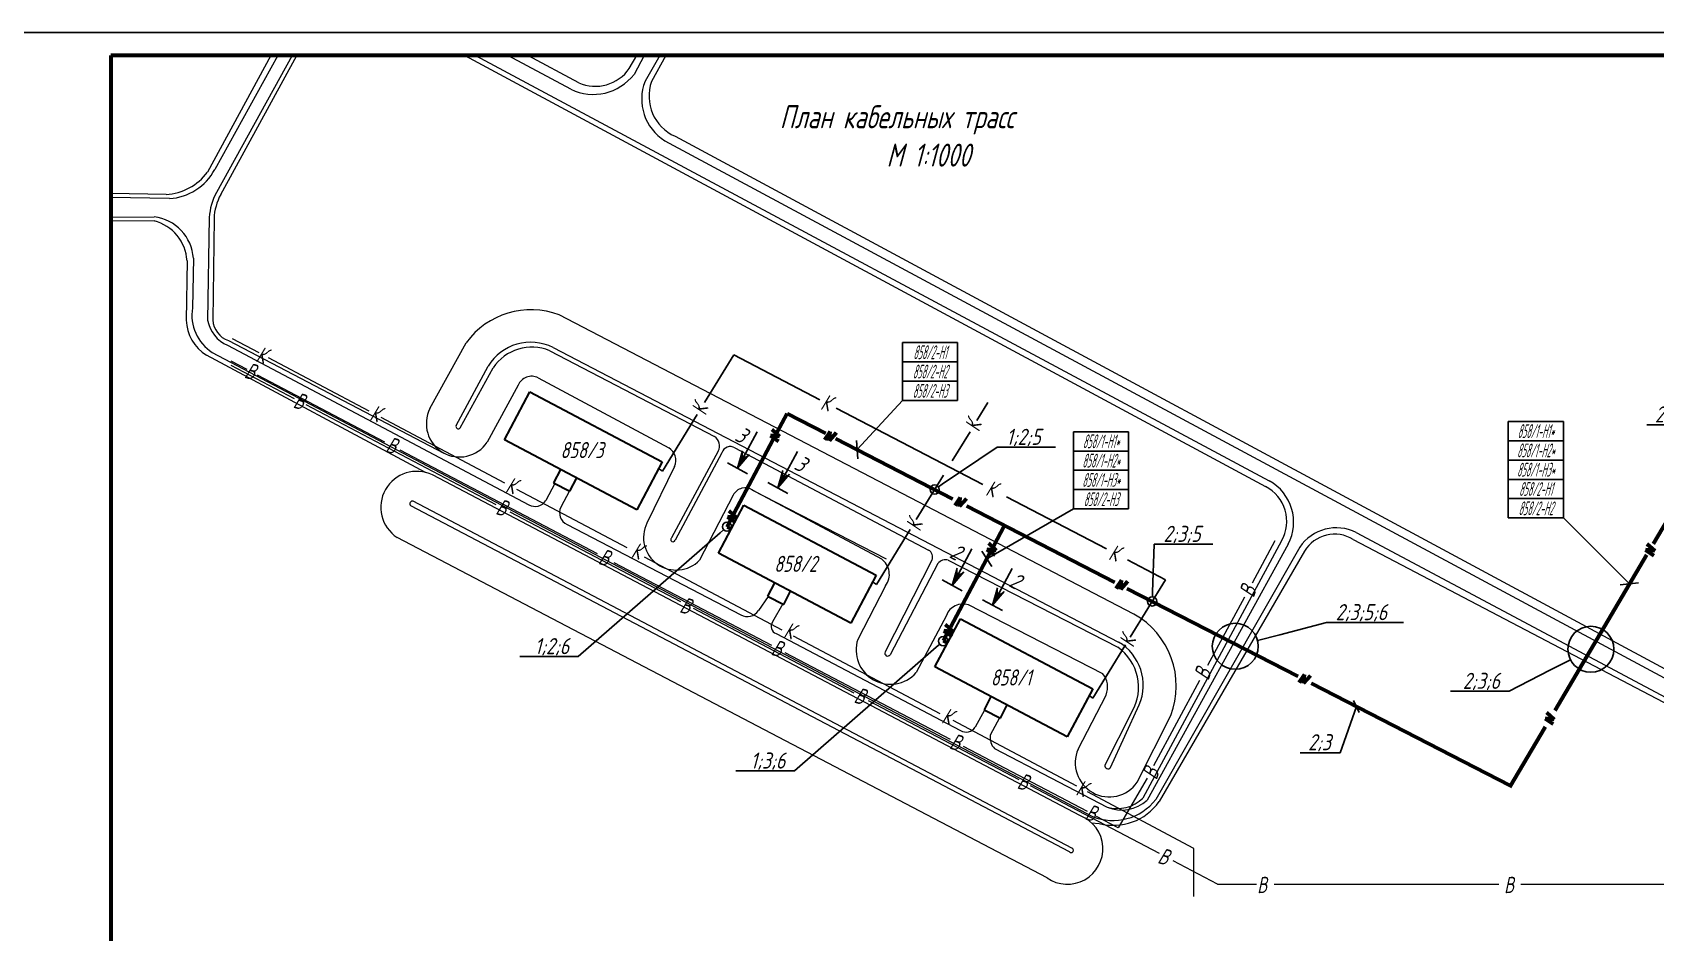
# Model space of a CAD drawing. Header units: millimetres. Extents: x -10490 to 5162, y -5053 to 76.
# Drawn here: x -5437.1 to -5084.1, y -589.9 to -394.1 of the extents above; entities that cross this region are included whole.
import ezdxf
from ezdxf import colors
from ezdxf.entities.mleader import LeaderData, LeaderLine
from ezdxf.math import Vec2, Vec3

# ---------------------------------------------------------------- set-up
doc = ezdxf.new("R2010")
doc.units = ezdxf.units.MM
for name, color, linetype, lineweight in [('КаБель силовой (Вновь)', 1, 'Continuous', 60), ('Линия выноска', 137, 'Continuous', 25), ('Рамка толстая', 7, 'Continuous', 60), ('Рамка тонкая', 5, 'Continuous', 25), ('Строительный', 251, 'Continuous', 13), ('Текст', 2, 'Continuous', 25)]:
    doc.layers.add(name, color=color, linetype=linetype, lineweight=lineweight)
doc.styles.add('GOST', font='GOST.shx', dxfattribs={"oblique": 15, "height": 3.5})
doc.styles.add('gost shx', font='gost.shx', dxfattribs={"oblique": 15})
doc.styles.add('SIMPLEX', font='simplex.shx', dxfattribs={"width": 0.7, "oblique": 15})

# ---------------------------------------------------------------- blocks, each defined once
blk = doc.blocks.new('A$C0CDB385D')
at = {"layer": 'Рамка толстая'}
for p, q in [((20, 415), (20, 5)), ((589, 415), (20, 415))]:
    blk.add_line(p, q, dxfattribs=at)
at = {"layer": 'Рамка тонкая'}
blk.add_line((594, 420), (0, 420), dxfattribs=at)
blk = doc.blocks.new('_Oblique')
at = {"color": 0, "linetype": 'ByBlock', "lineweight": -2}
blk.add_line((-0.5, -0.5), (0.5, 0.5), dxfattribs=at)
blk = doc.blocks.new('_DotBlank')
at = {"color": 0, "linetype": 'ByBlock', "lineweight": -2}
blk.add_line((-0.5, 0), (-1, 0), dxfattribs=at)
blk.add_circle((0, 0), 0.5, dxfattribs=at)

msp = doc.modelspace()

# ---------------------------------------------------------------- hatches: boundary and pattern name
at = {"layer": 'Линия выноска'}
for points in [[(-5283.74585, -488.9414), (-5281.17515, -485.94725), (-5282.45123, -486.54879), (-5282.64523, -485.1518)], [(-5274.97548, -493.22872), (-5272.40478, -490.23457), (-5273.68086, -490.83611), (-5273.87486, -489.43912)], [(-5237.06078, -514.44527), (-5234.49008, -511.45112), (-5235.76616, -512.05266), (-5235.96017, -510.65567)], [(-5228.29041, -518.73259), (-5225.71971, -515.73844), (-5226.99579, -516.33998), (-5227.1898, -514.94299)]]:
    msp.add_hatch(color=256, dxfattribs=at).paths.add_polyline_path(points)

# ---------------------------------------------------------------- linework, layer by layer
at = {"layer": 'КаБель силовой (Вновь)'}
for p, q in [((-5063.26925, -469.19982), (-5084.61507, -505.37258)), ((-5275.09866, -481.06587), (-5272.97139, -477.0471)), ((-5272.97139, -477.0471), (-5264.63734, -481.33576)), ((-5284.43086, -498.6958), (-5275.95468, -482.68303)), ((-5262.44052, -482.46623), (-5236.98001, -495.56808)), ((-5233.92431, -497.14053), (-5201.72778, -513.70871)), ((-5286.00551, -501.67056), (-5285.27317, -500.28707)), ((-5286.01627, -501.66488), (-5285.11045, -502.14379)), ((-5228.02448, -505.83465), (-5225.67071, -501.38779)), ((-5237.35668, -523.46458), (-5228.8805, -507.4518)), ((-5086.04469, -507.79523), (-5106.00709, -541.62364)), ((-5199.08308, -515.06966), (-5161.89205, -534.20798)), ((-5238.93134, -526.43934), (-5238.199, -525.05584)), ((-5238.94209, -526.43365), (-5238.03627, -526.91257)), ((-5159.00963, -535.69126), (-5115.6678, -557.99475)), ((-5108.10654, -545.18138), (-5115.84149, -558.28909))]:
    msp.add_line(p, q, dxfattribs=at)
at = {"layer": 'КаБель силовой (Вновь)', "ltscale": 0.5}
for p, q in [((-5276.55767, -481.83778), (-5274.79574, -483.03439)), ((-5274.57584, -482.06257), (-5276.55767, -481.83778)), ((-5276.25875, -480.50892), (-5274.57584, -482.06257)), ((-5263.62033, -480.98716), (-5264.80315, -482.75838)), ((-5263.82964, -482.97068), (-5263.62033, -480.98716)), ((-5262.28918, -481.27569), (-5263.82964, -482.97068)), ((-5235.28166, -495.30033), (-5236.46447, -497.07155)), ((-5235.49097, -497.28386), (-5235.28166, -495.30033)), ((-5233.95051, -495.58886), (-5235.49097, -497.28386)), ((-5283.93258, -499.73887), (-5285.91441, -499.51408)), ((-5285.91441, -499.51408), (-5284.15248, -500.71068)), ((-5285.61549, -498.18522), (-5283.93258, -499.73887)), ((-5229.4835, -506.60655), (-5227.72157, -507.80316)), ((-5227.50166, -506.83135), (-5229.4835, -506.60655)), ((-5229.18458, -505.2777), (-5227.50166, -506.83135)), ((-5086.25339, -506.72161), (-5084.49146, -507.91822)), ((-5084.27156, -506.9464), (-5086.25339, -506.72161)), ((-5085.95447, -505.39275), (-5084.27156, -506.9464)), ((-5200.2596, -513.32251), (-5201.44241, -515.09373)), ((-5200.46891, -515.30603), (-5200.2596, -513.32251)), ((-5198.92845, -513.61104), (-5200.46891, -515.30603)), ((-5236.8584, -524.50764), (-5238.84024, -524.28285)), ((-5238.84024, -524.28285), (-5237.07831, -525.47946)), ((-5238.54132, -522.95399), (-5236.8584, -524.50764)), ((-5160.44476, -533.81103), (-5161.62757, -535.58225)), ((-5160.65407, -535.79456), (-5160.44476, -533.81103)), ((-5159.1136, -534.09956), (-5160.65407, -535.79456)), ((-5108.10001, -543.3787), (-5106.33808, -544.57531)), ((-5106.11818, -543.6035), (-5108.10001, -543.3787)), ((-5107.80109, -542.04985), (-5106.11818, -543.6035))]:
    msp.add_line(p, q, dxfattribs=at)
at = {"layer": 'Линия выноска', "color": 161}
for p, q in [((-5247.87044, -461.61978), (-5247.87044, -465.81978)), ((-5235.87044, -461.61978), (-5247.87044, -461.61978)), ((-5235.87044, -461.61978), (-5235.87044, -465.81978)), ((-5247.87044, -465.81978), (-5247.87044, -470.01978)), ((-5235.87044, -465.81978), (-5247.87044, -465.81978)), ((-5235.87044, -465.81978), (-5235.87044, -470.01978)), ((-5247.87044, -470.01978), (-5247.87044, -474.21978)), ((-5235.87044, -470.01978), (-5247.87044, -470.01978)), ((-5235.87044, -470.01978), (-5235.87044, -474.21978)), ((-5247.87044, -474.21978), (-5257.72005, -484.89536)), ((-5235.87044, -474.21978), (-5247.87044, -474.21978)), ((-5116.13414, -478.76325), (-5116.13414, -482.96325)), ((-5104.13414, -478.76325), (-5116.13414, -478.76325)), ((-5104.13414, -478.76325), (-5104.13414, -482.96325)), ((-5257.59441, -486.89141), (-5257.84569, -482.89931)), ((-5210.68575, -480.99472), (-5210.68575, -485.19472)), ((-5198.68575, -480.99472), (-5210.68575, -480.99472)), ((-5198.68575, -480.99472), (-5198.68575, -485.19472)), ((-5116.13414, -482.96325), (-5116.13414, -487.16325)), ((-5104.13414, -482.96325), (-5116.13414, -482.96325)), ((-5104.13414, -482.96325), (-5104.13414, -487.16325)), ((-5210.68575, -485.19472), (-5210.68575, -489.39472)), ((-5198.68575, -485.19472), (-5210.68575, -485.19472)), ((-5198.68575, -485.19472), (-5198.68575, -489.39472)), ((-5210.68575, -489.39472), (-5210.68575, -493.59472)), ((-5198.68575, -489.39472), (-5210.68575, -489.39472)), ((-5198.68575, -489.39472), (-5198.68575, -493.59472)), ((-5116.13414, -487.16325), (-5116.13414, -491.36325)), ((-5104.13414, -487.16325), (-5116.13414, -487.16325)), ((-5104.13414, -487.16325), (-5104.13414, -491.36325)), ((-5210.68575, -493.59472), (-5210.68575, -497.79472)), ((-5198.68575, -493.59472), (-5210.68575, -493.59472)), ((-5198.68575, -493.59472), (-5198.68575, -497.79472)), ((-5116.13414, -491.36325), (-5116.13414, -495.56325)), ((-5104.13414, -491.36325), (-5116.13414, -491.36325)), ((-5104.13414, -491.36325), (-5104.13414, -495.56325)), ((-5116.13414, -495.56325), (-5116.13414, -499.76325)), ((-5104.13414, -495.56325), (-5116.13414, -495.56325)), ((-5104.13414, -495.56325), (-5104.13414, -499.76325)), ((-5210.68575, -497.79472), (-5229.52326, -508.66604)), ((-5198.68575, -497.79472), (-5210.68575, -497.79472)), ((-5104.13414, -499.76325), (-5116.13414, -499.76325)), ((-5104.13414, -499.76325), (-5089.76231, -514.09512)), ((-5228.4328, -510.34259), (-5230.61373, -506.98945)), ((-5087.77406, -513.87863), (-5091.75056, -514.31162))]:
    msp.add_line(p, q, dxfattribs=at)
at = {"layer": 'Линия выноска'}
for p, q in [((-5282.45123, -486.54879), (-5279.4433, -480.98977)), ((-5282.64523, -485.1518), (-5283.74585, -488.9414)), ((-5283.74585, -488.9414), (-5281.17515, -485.94725)), ((-5273.68086, -490.83611), (-5270.67293, -485.27709)), ((-5281.54709, -490.13113), (-5285.94461, -487.75167)), ((-5273.87486, -489.43912), (-5274.97548, -493.22872)), ((-5274.97548, -493.22872), (-5272.40478, -490.23457)), ((-5272.77672, -494.41845), (-5277.17424, -492.03899)), ((-5235.76616, -512.05266), (-5232.75823, -506.49364)), ((-5235.96017, -510.65567), (-5237.06078, -514.44527)), ((-5237.06078, -514.44527), (-5234.49008, -511.45112)), ((-5226.99579, -516.33998), (-5223.98786, -510.78096)), ((-5234.86202, -515.635), (-5239.25954, -513.25554)), ((-5227.1898, -514.94299), (-5228.29041, -518.73259)), ((-5226.09165, -519.92232), (-5230.48917, -517.54286)), ((-5228.29041, -518.73259), (-5225.71971, -515.73844))]:
    msp.add_line(p, q, dxfattribs=at)
at = {"layer": 'Строительный', "color": 6, "lineweight": 18}
for p, q in [((-5385.26638, -399.14683), (-5399.03566, -424.53597)), ((-5383.71718, -399.14683), (-5397.42011, -423.97255)), ((-5380.60132, -399.14683), (-5397.0697, -428.99063)), ((-5396.12978, -429.38435), (-5379.61054, -399.14683)), ((-5343.02478, -399.14683), (-5168.93066, -492.93847)), ((-5340.73968, -399.14683), (-5168.09944, -491.66085)), ((-5319.97663, -406.50534), (-5333.71738, -399.14683)), ((-5318.2824, -405.07239), (-5329.3447, -399.14683)), ((-5307.26627, -401.95882), (-5305.66103, -399.14683)), ((-5304.00869, -399.14683), (-5306.24364, -403.26709)), ((-5300.65897, -399.14683), (-5303.85479, -404.74711)), ((-5299.30645, -399.14683), (-5302.43678, -404.81968)), ((-5299.55318, -417.72042), (-5053.32491, -550.09538)), ((-5297.31747, -416.72759), (-5052.28631, -548.64927)), ((-5407.26899, -430.28877), (-5420.04361, -430.05164)), ((-5407.98041, -429.37012), (-5420.02731, -429.17354)), ((-5420.04361, -434.30254), (-5410.59543, -434.25913)), ((-5420.04032, -435.01883), (-5410.60714, -435.12461)), ((-5398.6139, -434.37011), (-5398.97494, -456.7518)), ((-5397.5839, -434.61658), (-5397.85149, -456.68117)), ((-5403.46206, -443.83248), (-5403.60967, -456.69836)), ((-5402.06145, -443.28046), (-5402.29145, -454.0859)), ((-5394.62077, -462.20765), (-5329.08988, -496.89062)), ((-5394.45533, -461.1806), (-5347.59631, -485.63914)), ((-5351.60454, -489.84673), (-5399.21414, -464.37784)), ((-5397.98313, -463.78463), (-5206.55173, -564.69204)), ((-5323.47167, -492.23725), (-5325.42837, -495.97882)), ((-5320.30111, -493.87243), (-5322.15029, -497.41926)), ((-5320.78826, -501.17899), (-5282.99714, -520.81817)), ((-5165.40882, -504.70068), (-5195.57076, -560.69376)), ((-5149.86912, -504.44363), (-5052.103, -555.7033)), ((-5149.18333, -502.93139), (-5053.84908, -553.727)), ((-5163.98025, -505.47021), (-5194.68077, -561.12148)), ((-5161.46495, -506.09688), (-5192.78363, -560.97212)), ((-5160.40225, -506.98642), (-5192.0434, -561.46849)), ((-5277.10374, -516.81529), (-5279.20922, -519.91269)), ((-5273.89594, -518.46967), (-5276.09895, -522.36547)), ((-5275.32402, -524.91759), (-5235.24233, -545.97405)), ((-5230.00229, -541.53764), (-5232.08764, -545.23647)), ((-5226.75707, -543.21132), (-5228.76356, -546.99789)), ((-5227.8261, -549.92878), (-5203.33588, -562.63794)), ((-5206.75539, -566.05717), (-5205.09454, -566.226))]:
    msp.add_line(p, q, dxfattribs=at)
at = {"layer": 'Строительный', "color": 3, "lineweight": 18}
for p, q in [((-5197.53901, -520.68375), (-5322.52875, -455.5983)), ((-5350.617, -475.9782), (-5342.7333, -461.63794)), ((-5324.57452, -463.37934), (-5288.77101, -482.06801)), ((-5323.83553, -462.68115), (-5200.85884, -526.75588)), ((-5344.95838, -479.65702), (-5337.98483, -466.74435)), ((-5344.03982, -480.15325), (-5336.87291, -467.11829)), ((-5327.11001, -469.26898), (-5298.7046, -484.50674)), ((-5331.4371, -470.88519), (-5338.18162, -483.29288)), ((-5287.94209, -485.24799), (-5298.10242, -504.07317)), ((-5287.11488, -485.56445), (-5297.26729, -504.5828)), ((-5284.32539, -484.5185), (-5242.1958, -506.74724)), ((-5209.12894, -564.5527), (-5350.07083, -490.40099)), ((-5297.42884, -488.54102), (-5303.43803, -500.85831)), ((-5251.31769, -508.73357), (-5280.53753, -493.73212)), ((-5280.41063, -493.68814), (-5252.42801, -508.65448)), ((-5211.5466, -572.41299), (-5354.80336, -497.1084)), ((-5211.01669, -571.5636), (-5354.24408, -496.12471)), ((-5284.66972, -494.80708), (-5291.98171, -508.93771)), ((-5216.42342, -578.0589), (-5357.76586, -504.00782)), ((-5241.47124, -508.97287), (-5251.63309, -528.91383)), ((-5240.15128, -509.65406), (-5250.56576, -529.50023)), ((-5237.88856, -508.9633), (-5201.04155, -527.89444)), ((-5251.53176, -514.51751), (-5257.58765, -526.17966)), ((-5204.31621, -533.63949), (-5233.53604, -518.63803)), ((-5238.31088, -520.94853), (-5244.8844, -533.40475)), ((-5209.6568, -550.04917), (-5203.59409, -538.27803)), ((-5197.95239, -541.92231), (-5203.84236, -553.53429)), ((-5202.6126, -554.05849), (-5196.35414, -540.44505)), ((-5196.79178, -557.24354), (-5189.52126, -542.74052))]:
    msp.add_line(p, q, dxfattribs=at)
at = {"layer": 'Строительный', "color": 5, "lineweight": 18}
for p, q in [((-5387.78927, -463.83691), (-5393.53323, -460.79145)), ((-5390.41162, -467.48569), (-5393.85941, -465.67175)), ((-5363.86318, -476.52255), (-5385.7044, -464.94231)), ((-5380.07504, -473.82942), (-5393.85941, -466.57726)), ((-5360.4666, -483.24023), (-5388.15207, -468.67447)), ((-5336.18998, -496.91804), (-5377.52921, -475.16883)), ((-5334.36357, -492.16328), (-5361.21523, -477.9265)), ((-5314.2066, -507.57833), (-5357.11497, -485.00357)), ((-5307.75701, -506.27011), (-5331.73638, -493.55622)), ((-5296.07134, -518.02507), (-5333.19611, -498.49316)), ((-5166.85583, -504.70068), (-5171.81744, -513.91149)), ((-5274.02716, -524.15372), (-5304.00102, -508.26154)), ((-5276.26612, -527.5394), (-5310.56845, -509.49242)), ((-5173.46323, -516.96675), (-5181.4947, -531.87649)), ((-5258.3825, -537.85376), (-5293.33916, -519.46252)), ((-5239.66467, -542.37275), (-5271.55399, -525.46499)), ((-5237.39869, -547.98816), (-5273.34991, -529.07367)), ((-5183.24971, -535.13452), (-5193.23398, -553.66948)), ((-5222.51794, -556.72266), (-5255.2235, -539.51576)), ((-5209.94721, -558.12898), (-5236.87253, -543.85314)), ((-5207.64924, -563.63981), (-5234.59392, -549.4638)), ((-5194.68075, -556.35528), (-5200.93213, -567.17379)), ((-5191.99064, -572.78355), (-5219.99149, -558.05187)), ((-5184.46229, -571.64112), (-5207.64887, -559.34756)), ((-5200.93213, -567.17379), (-5205.68215, -564.67473)), ((-5184.46229, -582.09844), (-5184.46229, -571.64112)), ((-5179.3293, -579.44487), (-5188.99155, -574.36141)), ((-5179.3293, -579.44487), (-5170.88692, -579.44487)), ((-5167.03467, -579.44487), (-5118.16565, -579.44487)), ((-5113.37654, -579.44487), (-5051.56712, -579.44487))]:
    msp.add_line(p, q, dxfattribs=at)
at = {"layer": 'Строительный', "color": 5, "lineweight": 30}
for p, q in [((-5334.42003, -482.7535), (-5328.89945, -472.31192)), ((-5328.89945, -472.31192), (-5300.1117, -487.5323)), ((-5305.63227, -497.97388), (-5334.42003, -482.7535)), ((-5322.24369, -489.19125), (-5323.74258, -492.09753)), ((-5300.1117, -487.5323), (-5305.63227, -497.97388)), ((-5323.74258, -492.09753), (-5320.18654, -493.93152)), ((-5320.18654, -493.93152), (-5318.70635, -491.06148)), ((-5287.89586, -507.41211), (-5282.37529, -496.97052)), ((-5282.37529, -496.97052), (-5253.58754, -512.1909)), ((-5259.10811, -522.63249), (-5287.89586, -507.41211)), ((-5275.71953, -513.84986), (-5277.21841, -516.75614)), ((-5253.58754, -512.1909), (-5259.10811, -522.63249)), ((-5277.21841, -516.75614), (-5273.66237, -518.59013)), ((-5273.66237, -518.59013), (-5272.18219, -515.72009)), ((-5240.79656, -532.13336), (-5235.27599, -521.69178)), ((-5235.27599, -521.69178), (-5206.48823, -536.91216)), ((-5212.0088, -547.35374), (-5240.79656, -532.13336)), ((-5228.62023, -538.57111), (-5230.11911, -541.47739)), ((-5206.48823, -536.91216), (-5212.0088, -547.35374)), ((-5230.11911, -541.47739), (-5226.56307, -543.31138)), ((-5226.56307, -543.31138), (-5225.08288, -540.44134))]:
    msp.add_line(p, q, dxfattribs=at)
at = {"layer": 'Строительный', "color": 6, "lineweight": 18}
for centre, radius, start, end in [((-5314.6355, -396.93062), 8.92122, 245.8712333, 325.6933894), ((-5315.10743, -396.41594), 11.2029, 244.2377939, 322.2982405), ((-5293.84469, -408.62783), 10.73602, 158.8096705, 237.8786886), ((-5293.47077, -408.01949), 9.51988, 160.3593901, 246.1671547), ((-5408.61685, -417.50007), 11.8871, 273.0691136, 323.7084694), ((-5408.05167, -418.23155), 12.0826, 273.7140875, 331.6311378), ((-5386.26978, -435.00216), 12.36028, 150.8985168, 177.0688958), ((-5385.56503, -435.13864), 12.0302, 151.4242563, 177.512843), ((-5413.01144, -444.38273), 9.56522, 3.2978182, 75.4420373), ((-5411.79814, -443.94402), 9.75928, 3.8987249, 82.9209759), ((-5392.52381, -455.55325), 9.87724, 171.456637, 236.4463627), ((-5394.29126, -456.46242), 9.3214, 181.4504039, 238.1210234), ((-5391.63004, -455.35543), 7.47646, 190.7642771, 246.420544), ((-5392.71967, -456.33911), 5.14321, 183.8133859, 250.2774312), ((-5172.74774, -500.48974), 8.46119, 330.1535901, 63.1839341), ((-5173.1217, -500.67798), 10.32142, 332.3350803, 60.8835382), ((-5327.74134, -494.49829), 2.74623, 240.5903632, 327.3768267), ((-5319.67895, -498.65054), 2.76108, 153.5163832, 246.3114216), ((-5153.50456, -511.57384), 9.66255, 63.4349169, 145.4710422), ((-5153.89725, -510.84507), 7.56335, 57.8196974, 149.3243533), ((-5281.55803, -518.46265), 2.76035, 238.5771793, 328.3107891), ((-5274.76538, -523.35425), 1.66015, 143.4448436, 250.3362795), ((-5234.01922, -544.09016), 2.24611, 237.0064727, 329.3126575), ((-5225.43275, -547.54788), 3.37591, 170.6238532, 224.8505904), ((-5202.0893, -553.86924), 11.70668, 247.5927767, 322.6460598), ((-5201.07663, -555.1823), 7.79043, 253.1418564, 314.9709362), ((-5200.14041, -555.41844), 7.89508, 246.1250051, 313.7508814), ((-5202.00891, -554.41053), 12.21173, 255.3640074, 324.6924024)]:
    msp.add_arc(centre, radius, start, end, dxfattribs=at)
at = {"layer": 'Строительный', "color": 3, "lineweight": 18}
for centre, radius, start, end in [((-5328.70584, -471.74913), 17.29179, 69.0700135, 144.2153976), ((-5328.69251, -472.43534), 10.89654, 63.5295544, 148.5150146), ((-5328.47405, -472.64855), 10.05608, 67.1836899, 146.6369408), ((-5328.51083, -472.11912), 3.17579, 63.8263716, 157.1359691), ((-5344.184, -479.2695), 7.22607, 152.9044656, 326.1661862), ((-5344.4556, -479.82462), 0.52997, 161.5649739, 321.6766623), ((-5289.96014, -484.076), 2.33369, 329.8540267, 59.366046), ((-5300.32316, -487.23744), 3.17434, 335.7534486, 59.3435452), ((-5285.3283, -486.08648), 1.86128, 57.3961661, 163.7120558), ((-5353.48501, -497.44947), 7.83184, 64.1551376, 236.8662091), ((-5282.03623, -496.1658), 2.96334, 56.7311979, 152.7089847), ((-5354.42976, -496.66998), 0.57601, 71.1945442, 229.5644012), ((-5297.08331, -504.00955), 7.09316, 153.6236104, 315.990703), ((-5297.74547, -504.42731), 0.50282, 135.2263453, 341.9875707), ((-5243.02026, -508.24641), 1.71091, 334.874214, 61.1916832), ((-5254.90183, -512.03266), 4.1871, 323.5975663, 53.7848485), ((-5238.5333, -510.90274), 2.04379, 71.6114497, 142.3408617), ((-5234.68351, -522.35575), 3.89077, 72.8472846, 158.7965693), ((-5206.17096, -536.30714), 17.84939, 338.8736472, 61.0792739), ((-5250.48331, -528.46877), 7.46403, 162.1403919, 318.6007467), ((-5251.08636, -529.18325), 0.60951, 153.7664601, 328.6637347), ((-5207.10535, -536.58385), 10.59602, 329.7471671, 55.0912068), ((-5206.46215, -536.18553), 10.96884, 337.1494578, 59.2802465), ((-5207.67544, -536.53793), 4.43682, 336.9088082, 40.7885728), ((-5202.88413, -553.03807), 7.40288, 156.187289, 325.3831662), ((-5203.16023, -553.63862), 0.69007, 171.3043406, 322.5221738), ((-5212.00856, -571.72038), 7.72449, 235.1423638, 68.1121375), ((-5211.19505, -572.04232), 0.51087, 226.5167998, 69.5655747)]:
    msp.add_arc(centre, radius, start, end, dxfattribs=at)
at = {"layer": 'Текст', "color": 5}
for p, q in [((-5290.92007, -474.65196), (-5284.5665, -464.28744)), ((-5265.85727, -474.02984), (-5284.5665, -464.28744)), ((-5230.41017, -492.48807), (-5262.31771, -475.87297)), ((-5231.69, -478.58355), (-5229.269, -474.63421)), ((-5300.06949, -489.5773), (-5292.50997, -477.24554)), ((-5237.0668, -487.35467), (-5233.1679, -480.99444)), ((-5300.89291, -489.00987), (-5300.06949, -489.5773)), ((-5244.88103, -500.10194), (-5238.95152, -490.4292)), ((-5203.48292, -506.5098), (-5225.26022, -495.16979)), ((-5253.54532, -514.23591), (-5246.20137, -502.2558)), ((-5190.65138, -513.19153), (-5198.89747, -508.89757)), ((-5254.36874, -513.66848), (-5253.54532, -514.23591)), ((-5198.32743, -525.7134), (-5190.65138, -513.19153)), ((-5206.44602, -538.95716), (-5199.34099, -527.3668)), ((-5207.26944, -538.38973), (-5206.44602, -538.95716))]:
    msp.add_line(p, q, dxfattribs=at)

# ---------------------------------------------------------------- block references
msp.add_blockref('A$C0CDB385D', (-5440.0436, -814.14684))

# ---------------------------------------------------------------- texts
at = {"layer": 'Текст', "color": 5, "style": 'SIMPLEX', "oblique": 15, "width": 0.7}
for s, rotation, p in [('К', 343.8670561, (-5388.69527, -465.68982)), ('В', 343.8670561, (-5391.18148, -469.20887)), ('В', 343.8670561, (-5380.56163, -475.70164)), ('К', 343.8670561, (-5363.96202, -478.43415)), ('К', 71.2815021, (-5290.66567, -477.64589)), ('К', 343.8670561, (-5265.89204, -476.06007)), ('К', 71.2815021, (-5231.21227, -481.21318)), ('В', 343.8670561, (-5360.49066, -485.35579)), ('К', 343.8670561, (-5334.40845, -494.0757)), ('К', 343.8670561, (-5230.00274, -494.79026)), ('В', 343.8670561, (-5336.52761, -498.86862)), ('К', 71.2815021, (-5244.02473, -502.86887)), ('В', 343.8670561, (-5314.19967, -509.7102)), ('К', 343.8670561, (-5307.08548, -508.30001)), ('К', 343.8670561, (-5203.26051, -508.75316)), ('В', 71.2815021, (-5171.47671, -517.27493)), ('В', 343.8670561, (-5296.52331, -520.21708)), ('К', 343.8670561, (-5273.91873, -525.65584)), ('К', 71.2815021, (-5197.6325, -528.13667)), ('В', 343.8670561, (-5276.63947, -529.4712)), ('В', 71.2815021, (-5181.30975, -535.24739)), ('В', 343.8670561, (-5258.62323, -539.85533)), ('К', 343.8670561, (-5239.57146, -544.29661)), ('В', 343.8670561, (-5237.83528, -549.88669)), ('В', 71.2815021, (-5192.58917, -556.89904)), ('В', 343.8670561, (-5223.1321, -558.52776)), ('К', 343.8670561, (-5210.37646, -559.96741)), ('В', 343.8670561, (-5208.36768, -565.28514)), ('В', 343.8670561, (-5192.55997, -574.77354)), ('В', 2.9133636, (-5170.70425, -581.4082)), ('В', 2.9133636, (-5117.0047, -581.4082))]:
    msp.add_text(s, height=3.5, rotation=rotation, dxfattribs=at).set_placement(p)
for s, p in [('858/3', (-5322.23648, -486.74166)), ('858/2', (-5275.76183, -511.49392)), ('858/1', (-5228.66253, -536.21517))]:
    msp.add_text(s, height=3.5, dxfattribs=at).set_placement(p)
at = {"layer": 'Текст', "style": 'SIMPLEX'}
for s, width, insert, char_height, attachment_point in [('\\pi61.525;План кабельных трасс\\P\\pi84.73;М 1:1000', 192.6032037, (-5336.06399, -409.98931), 5, 1), ('{\\W0.4;858/2-Н1}', 3.5, (-5241.87044, -463.71978), 3, 5), ('{\\W0.4;858/2-Н2}', 3.5, (-5241.87044, -467.91978), 3, 5), ('{\\W0.4;858/2-Н3}', 3.5, (-5241.87044, -472.11978), 3, 5), ('{\\W0.4;858/1-Н1*}', 3.5, (-5110.13414, -480.86325), 3, 5), ('{\\W0.4;858/1-Н1*}', 3.5, (-5204.68575, -483.09472), 3, 5), ('{\\W0.4;858/1-Н2*}', 3.5, (-5110.13414, -485.06325), 3, 5), ('{\\W0.4;858/1-Н2*}', 3.5, (-5204.68575, -487.29472), 3, 5), ('{\\W0.4;858/1-Н3*}', 3.5, (-5204.68575, -491.49472), 3, 5), ('{\\W0.4;858/1-Н3*}', 3.5, (-5110.13414, -489.26325), 3, 5), ('{\\W0.4;858/2-Н1}', 3.5, (-5110.13414, -493.46325), 3, 5), ('{\\W0.4;858/2-Н3}', 3.5, (-5204.68575, -495.69472), 3, 5), ('{\\W0.4;858/2-Н2}', 3.5, (-5110.13414, -497.66325), 3, 5)]:
    msp.add_mtext_dynamic_manual_height_columns(s, width=width, gutter_width=12.5, heights=[0], dxfattribs=dict(at, insert=insert, char_height=char_height, attachment_point=attachment_point))
at = {"layer": 'Текст', "char_height": 3.5, "attachment_point": 1, "rotation": 331.7362291, "style": 'GOST'}
for s, insert in [('\\pi0.38194;3', (-5283.25752, -479.47426)), ('\\pi0.38194;3', (-5270.33, -485.72601)), ('\\pi0.38194;2', (-5236.57246, -504.97813)), ('\\pi0.38194;2', (-5223.64494, -511.22988))]:
    msp.add_mtext_dynamic_manual_height_columns(s, width=3.689736, gutter_width=12.5, heights=[0], dxfattribs=dict(at, insert=insert))

# ---------------------------------------------------------------- leaders
at = {"layer": 'Линия выноска'}
ml = msp.add_multileader_mtext('Standard', dxfattribs=at)
ml.set_content('2;3', color=2, style='gost shx')
ml.set_leader_properties()
ml.set_arrow_properties(name='OBLIQUE')
ml.build(insert=Vec2(0, 0))
ml.multileader.update_dxf_attribs({"text_left_attachment_type": 6, "text_right_attachment_type": 6, "dogleg_length": 0, "arrow_head_size": 2})
ctx = ml.context
ctx.base_point, ctx.char_height, ctx.arrow_head_size, ctx.plane_origin = Vec3(-5090.02542, -479.50793), 3.5, 2, Vec3(-5103.42654, -426.40839)
ctx.left_attachment, ctx.right_attachment, ctx.text_align_type = 6, 6, 2
notes = []
notes.append((ctx, [(0, (1, 1, 0), (-5077.25426, -479.50793), (-1, 0), 0, [(0, [(-5074.4785, -488.3484)], 0, [])])]))
ctx.mtext.insert, ctx.mtext.alignment, ctx.mtext.flow_direction = Vec3(-5079.25426, -475.48293), 3, 5
ml = msp.add_multileader_mtext('Standard', dxfattribs=at)
ml.set_content('1;2;5', color=2, style='gost shx')
ml.set_leader_properties()
ml.set_arrow_properties(name='DOTBLANK')
ml.build(insert=Vec2(0, 0))
ml.multileader.update_dxf_attribs({"text_left_attachment_type": 6, "text_right_attachment_type": 6, "dogleg_length": 0, "arrow_head_size": 2})
ctx = ml.context
ctx.base_point, ctx.char_height, ctx.arrow_head_size, ctx.plane_origin = Vec3(-5227.29437, -484.38568), 3.5, 2, Vec3(-5260.09404, -415.67762)
ctx.left_attachment, ctx.right_attachment = 6, 6
notes.append((ctx, [(1, (1, 1, 0), (-5227.29437, -484.38568), (1, 0), 0, [(0, [(-5240.87351, -493.56451)], 0, [])])]))
ctx.mtext.insert, ctx.mtext.flow_direction = Vec3(-5225.29437, -480.36068), 5
ml = msp.add_multileader_mtext('Standard', dxfattribs=at)
ml.set_content('1;2;6', color=2, style='gost shx')
ml.set_leader_properties()
ml.set_arrow_properties(name='DOTBLANK')
ml.build(insert=Vec2(0, 0))
ml.multileader.update_dxf_attribs({"text_left_attachment_type": 6, "text_right_attachment_type": 6, "dogleg_length": 0, "arrow_head_size": 2})
ctx = ml.context
ctx.base_point, ctx.char_height, ctx.arrow_head_size, ctx.plane_origin = Vec3(-5335.08478, -529.91848), 3.5, 2, Vec3(-5363.23568, -461.21042)
ctx.left_attachment, ctx.right_attachment, ctx.text_align_type = 6, 6, 2
notes.append((ctx, [(0, (1, 1, 0), (-5318.37345, -529.91848), (-1, 0), 0, [(0, [(-5286.01627, -501.66488)], 0, [])])]))
ctx.mtext.insert, ctx.mtext.alignment, ctx.mtext.flow_direction = Vec3(-5320.37345, -525.89348), 3, 5
ml = msp.add_multileader_mtext('Standard', dxfattribs=at)
ml.set_content('2;3;5', color=2, style='gost shx')
ml.set_leader_properties()
ml.set_arrow_properties(name='DOTBLANK')
ml.build(insert=Vec2(0, 0))
ml.multileader.update_dxf_attribs({"text_left_attachment_type": 6, "text_right_attachment_type": 6, "dogleg_length": 0, "arrow_head_size": 2})
ctx = ml.context
ctx.base_point, ctx.char_height, ctx.arrow_head_size, ctx.plane_origin = Vec3(-5193.10587, -505.49576), 3.5, 2, Vec3(-5205.34431, -445.87692)
ctx.left_attachment, ctx.right_attachment = 6, 6
notes.append((ctx, [(1, (1, 1, 0), (-5193.10587, -505.49576), (1, 0), 0, [(0, [(-5193.54857, -517.91769)], 0, [])])]))
ctx.mtext.insert, ctx.mtext.flow_direction = Vec3(-5191.10587, -501.47076), 5
ml = msp.add_multileader_mtext('Standard', dxfattribs=at)
ml.set_content('2;3;5;6', color=2, style='gost shx')
ml.set_leader_properties()
ml.set_arrow_properties(name='DOTBLANK')
ml.build(insert=Vec2(0, 0))
ml.multileader.update_dxf_attribs({"text_left_attachment_type": 6, "text_right_attachment_type": 6, "dogleg_length": 0, "arrow_head_size": 10})
ctx = ml.context
ctx.base_point, ctx.char_height, ctx.arrow_head_size, ctx.plane_origin = Vec3(-5155.6469, -522.52239), 3.5, 10, Vec3(-5163.84852, -465.13533)
ctx.left_attachment, ctx.right_attachment = 6, 6
notes.append((ctx, [(1, (1, 1, 0), (-5155.6469, -522.52239), (1, 0), 0, [(0, [(-5175.48213, -527.68204)], 0, [])])]))
ctx.mtext.insert, ctx.mtext.flow_direction = Vec3(-5153.6469, -518.49739), 5
ml = msp.add_multileader_mtext('Standard', dxfattribs=at)
ml.set_content('1;3;6', color=2, style='gost shx')
ml.set_leader_properties()
ml.set_arrow_properties(name='DOTBLANK')
ml.build(insert=Vec2(0, 0))
ml.multileader.update_dxf_attribs({"text_left_attachment_type": 6, "text_right_attachment_type": 6, "dogleg_length": 0, "arrow_head_size": 2})
ctx = ml.context
ctx.base_point, ctx.char_height, ctx.arrow_head_size, ctx.plane_origin = Vec3(-5288.07237, -554.80395), 3.5, 2, Vec3(-5316.22328, -486.09588)
ctx.left_attachment, ctx.right_attachment, ctx.text_align_type = 6, 6, 2
notes.append((ctx, [(0, (1, 1, 0), (-5271.36104, -554.80395), (-1, 0), 0, [(0, [(-5239.00386, -526.55035)], 0, [])])]))
ctx.mtext.insert, ctx.mtext.alignment, ctx.mtext.flow_direction = Vec3(-5273.36104, -550.77895), 3, 5
ml = msp.add_multileader_mtext('Standard', dxfattribs=at)
ml.set_content('2;3;6', color=2, style='gost shx')
ml.set_leader_properties()
ml.set_arrow_properties(name='DOTBLANK')
ml.build(insert=Vec2(0, 0))
ml.multileader.update_dxf_attribs({"text_left_attachment_type": 6, "text_right_attachment_type": 6, "dogleg_length": 0, "arrow_head_size": 10})
ctx = ml.context
ctx.base_point, ctx.char_height, ctx.arrow_head_size, ctx.plane_origin = Vec3(-5134.08714, -537.46774), 3.5, 10, Vec3(-5138.57403, -474.95774)
ctx.left_attachment, ctx.right_attachment, ctx.text_align_type = 6, 6, 2
notes.append((ctx, [(0, (1, 1, 0), (-5115.94996, -537.46774), (-1, 0), 0, [(0, [(-5098.15176, -528.31195)], 0, [])])]))
ctx.mtext.insert, ctx.mtext.alignment, ctx.mtext.flow_direction = Vec3(-5117.94996, -533.44274), 3, 5
ml = msp.add_multileader_mtext('Standard', dxfattribs=at)
ml.set_content('2;3', color=2, style='gost shx')
ml.set_leader_properties()
ml.set_arrow_properties(name='OBLIQUE')
ml.build(insert=Vec2(0, 0))
ml.multileader.update_dxf_attribs({"text_left_attachment_type": 6, "text_right_attachment_type": 6, "dogleg_length": 0, "arrow_head_size": 2})
ctx = ml.context
ctx.base_point, ctx.char_height, ctx.arrow_head_size, ctx.plane_origin = Vec3(-5165.46068, -550.82005), 3.5, 2, Vec3(-5178.8618, -497.72051)
ctx.left_attachment, ctx.right_attachment, ctx.text_align_type = 6, 6, 2
notes.append((ctx, [(0, (1, 1, 0), (-5152.68953, -550.82005), (-1, 0), 0, [(0, [(-5149.13289, -540.77378)], 0, [])])]))
ctx.mtext.insert, ctx.mtext.alignment, ctx.mtext.flow_direction = Vec3(-5154.68953, -546.79505), 3, 5
for ctx, leaders in notes:
    for number, flags, end, landing, length, lines in leaders:
        leader = LeaderData()
        leader.index, (leader.has_last_leader_line, leader.has_dogleg_vector, leader.attachment_direction) = number, flags
        leader.last_leader_point, leader.dogleg_vector, leader.dogleg_length = Vec3(end), Vec3(landing), length
        for number, points, colour, breaks in lines:
            line = LeaderLine()
            line.index, line.vertices, line.color, line.breaks = number, Vec3.list(points), colors.encode_raw_color(colour), breaks
            leader.lines.append(line)
        ctx.leaders.append(leader)

doc.saveas('drawing.dxf')
